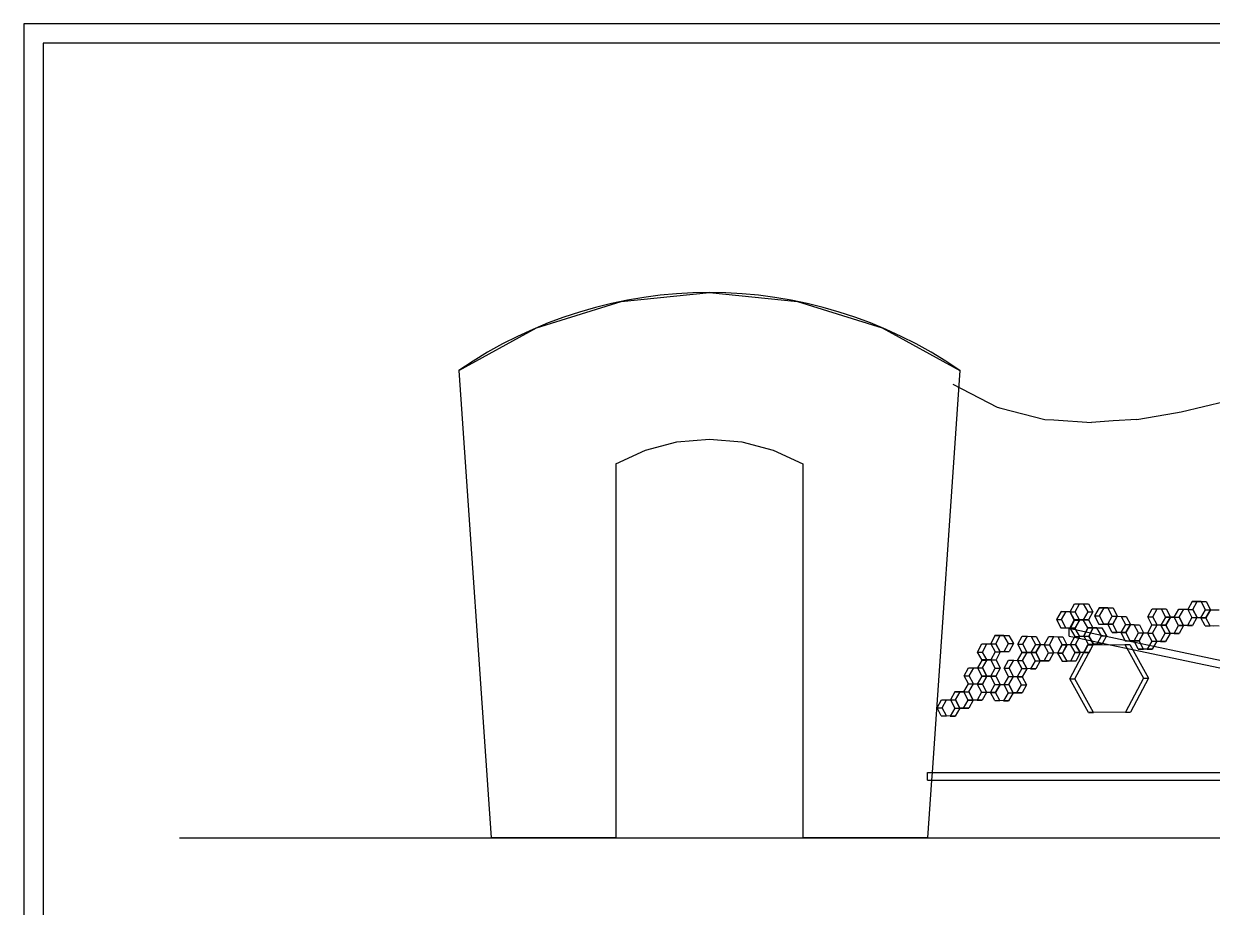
# Model space of a CAD drawing. Header units: millimetres. Extents: x 0 to 550, y -730 to 20.
# Drawn here: x 0 to 305.1, y -206.8 to 20 of the extents above; entities that cross this region are included whole.
import ezdxf

# ---------------------------------------------------------------- set-up
doc = ezdxf.new("R2010")
doc.units = ezdxf.units.MM
doc.layers.add('auxiliary', color=50, linetype='Continuous')

# ---------------------------------------------------------------- blocks, each defined once
blk = doc.blocks.new('A$CFLATSHOT_E7F7')
at = {"layer": 'auxiliary', "color": 3}
for p, q in [((94634.6, 3274), (95178, 3442.9)), ((95178, 3442.9), (95744.2, 3500)), ((95744.2, 3500), (96310.4, 3442.9)), ((96310.4, 3442.9), (96853.8, 3274)), ((94135.8, 3000), (94634.6, 3274)), ((96853.8, 3274), (97351, 3000.8)), ((94135.8, 3000), (94344.2, 0)), ((94135.8, 3000), (94344.2, 0)), ((94135.8, 3000), (94344.2, 0)), ((97351, 2999.1), (97173.1, 420)), ((97351, 3000.8), (97351.1, 3000.9)), ((97352.5, 3000), (97351, 2999.1)), ((97351.1, 3000.9), (97351.1, 3000.8)), ((97351.1, 3000.8), (97352.5, 3000)), ((97306.4, 2911.2), (97590.2, 2764)), ((97590.2, 2764), (97614.6, 2757.8)), ((97614.6, 2757.8), (97896.5, 2686.1)), ((98773, 2734.1), (99058.6, 2802.8)), ((97896.5, 2686.1), (97953.9, 2682.3)), ((97953.9, 2682.3), (98195.9, 2666.2)), ((98334.8, 2675.7), (98195.9, 2666.2)), ((98486.6, 2686), (98334.8, 2675.7)), ((98486.6, 2686), (98735.7, 2727.8)), ((98735.7, 2727.8), (98773, 2734.1)), ((95333.8, 2488), (95535.9, 2541.9)), ((95535.9, 2541.9), (95744.2, 2560)), ((95744.2, 2560), (95952.5, 2541.9)), ((95952.5, 2541.9), (96154.5, 2488)), ((95144.2, 2400), (95333.8, 2488)), ((96154.5, 2488), (96344.2, 2400)), ((95144.2, 2400), (95144.2, 0)), ((96344.2, 2400), (96344.2, 0)), ((98002.1, 1452.6), (97972.5, 1401.2)), ((98002.1, 1452.6), (98034.6, 1452.6)), ((98058.9, 1451.1), (98002.1, 1452.6)), ((98034.6, 1452.6), (98059.4, 1451.9)), ((98058.9, 1451.1), (98087.4, 1503.2)), ((98086.2, 1398.4), (98058.9, 1451.1)), ((98087.3, 1399.1), (98058.9, 1451.1)), ((98087.4, 1503.2), (98144.2, 1503.2)), ((98087.4, 1503.2), (98119.9, 1503.2)), ((98119.9, 1503.2), (98176.8, 1503.2)), ((98144.2, 1503.2), (98172.6, 1451.1)), ((98144.2, 1503.2), (98176.8, 1503.2)), ((98172.6, 1451.1), (98144.2, 1399)), ((98172.6, 1451.1), (98205.2, 1451.1)), ((98205.2, 1451.1), (98176.7, 1399)), ((98176.8, 1503.2), (98205.2, 1451.1)), ((98245.4, 1476.6), (98216.1, 1425)), ((98245.4, 1476.6), (98277.9, 1476.6)), ((98302.2, 1475.6), (98245.4, 1476.6)), ((98277.9, 1476.6), (98334.8, 1475.6)), ((98302.2, 1475.6), (98334.8, 1475.6)), ((98329.8, 1423), (98302.2, 1475.6)), ((98334.8, 1475.6), (98362.4, 1423)), ((98557.2, 1419.1), (98586.4, 1470.6)), ((98586.4, 1470.6), (98643.3, 1469.6)), ((98586.4, 1470.6), (98619, 1470.6)), ((98619, 1470.6), (98675.8, 1469.6)), ((98643.3, 1469.6), (98670.9, 1417.1)), ((98643.3, 1469.6), (98675.8, 1469.6)), ((98675.8, 1469.6), (98703.4, 1417.1)), ((98727.7, 1416.1), (98756.9, 1467.7)), ((98756.9, 1467.7), (98813.8, 1466.7)), ((98756.9, 1467.7), (98789.5, 1467.7)), ((98789.5, 1467.7), (98814.1, 1467.2)), ((98843, 1518.2), (98813.8, 1466.7)), ((98813.8, 1466.7), (98841.4, 1414.1)), ((98813.8, 1466.7), (98841.4, 1414.1)), ((98843, 1518.2), (98875.6, 1518.2)), ((98899.9, 1517.2), (98843, 1518.2)), ((98875.6, 1518.2), (98932.4, 1517.2)), ((98898.2, 1413.1), (98927.5, 1464.7)), ((98898.2, 1413.1), (98927.5, 1464.7)), ((98899.9, 1517.2), (98932.4, 1517.2)), ((98927.5, 1464.7), (98899.9, 1517.2)), ((98927.5, 1464.7), (98960, 1464.7)), ((98927.5, 1464.7), (98984.3, 1463.7)), ((98927.5, 1464.7), (98960, 1464.7)), ((98932.4, 1517.2), (98960, 1464.7)), ((98960, 1464.7), (99016.9, 1463.7)), ((97972.5, 1401.2), (97999.8, 1348.5)), ((98056.6, 1347), (98086.2, 1398.4)), ((98087.3, 1397.6), (98060.1, 1344.8)), ((98086.2, 1398.4), (98118.1, 1398.4)), ((98144.2, 1399), (98087.3, 1399.1)), ((98144.2, 1399), (98087.3, 1397.6)), ((98118.4, 1399), (98118.7, 1398.4)), ((98144.2, 1399), (98176.7, 1399)), ((98173.8, 1347.7), (98144.2, 1399)), ((98144.2, 1399), (98176.7, 1399)), ((98176.7, 1399), (98205.9, 1348.5)), ((98216.1, 1425), (98243.7, 1372.5)), ((98300.6, 1371.5), (98329.8, 1423)), ((98300.6, 1371.5), (98329.8, 1423)), ((98329.8, 1423), (98362.4, 1423)), ((98329.8, 1423), (98386.7, 1422)), ((98329.8, 1423), (98362.4, 1423)), ((98362.4, 1423), (98419.2, 1422)), ((98386.7, 1422), (98414.3, 1369.5)), ((98386.7, 1422), (98419.2, 1422)), ((98419.2, 1422), (98446.8, 1369.5)), ((98584.8, 1366.5), (98557.2, 1419.1)), ((98670.9, 1417.1), (98641.6, 1365.5)), ((98670.9, 1417.1), (98641.6, 1365.5)), ((98670.9, 1417.1), (98703.4, 1417.1)), ((98670.9, 1417.1), (98703.4, 1417.1)), ((98727.7, 1416.1), (98670.9, 1417.1)), ((98703.4, 1417.1), (98728, 1416.7)), ((98755.3, 1363.5), (98727.7, 1416.1)), ((98755.3, 1363.5), (98727.7, 1416.1)), ((98841.4, 1414.1), (98812.2, 1362.5)), ((98841.4, 1414.1), (98898.2, 1413.1)), ((98873.6, 1413.5), (98844.7, 1362.5)), ((98925.8, 1360.6), (98898.2, 1413.1)), ((97577.2, 1298.6), (97549.6, 1246)), ((97634.1, 1299.6), (97577.2, 1298.6)), ((97634.1, 1299.6), (97666.6, 1299.6)), ((97663.3, 1248), (97634.1, 1299.6)), ((97666.6, 1299.6), (97695.9, 1248)), ((97999.8, 1348.5), (98056.6, 1347)), ((98054.2, 1294.8), (98054.2, 1344.8)), ((98054.2, 1344.8), (98061, 1343.3)), ((98056.6, 1347), (98061.2, 1347)), ((98060.1, 1344.8), (98089.7, 1293.5)), ((98146.5, 1294.9), (98173.8, 1347.7)), ((98173.8, 1347.7), (98146.5, 1294.9)), ((98230.6, 1349.1), (98173.8, 1347.7)), ((98230.6, 1349.1), (98263.2, 1349.1)), ((98260.2, 1297.8), (98230.6, 1349.1)), ((98232.9, 1245), (98260.2, 1297.8)), ((98243.7, 1372.5), (98300.6, 1371.5)), ((98260.2, 1297.8), (98292.7, 1297.8)), ((98263.2, 1349.1), (98292.7, 1297.8)), ((98292.7, 1297.8), (98265.5, 1245)), ((98328.2, 1318.9), (98300.6, 1371.5)), ((98385, 1317.9), (98328.2, 1318.9)), ((98414.3, 1369.5), (98385, 1317.9)), ((98414.3, 1369.5), (98385, 1317.9)), ((98385, 1317.9), (98412.6, 1265.4)), ((98414.3, 1369.5), (98446.8, 1369.5)), ((98414.3, 1369.5), (98446.8, 1369.5)), ((98471.1, 1368.5), (98414.3, 1369.5)), ((98446.8, 1369.5), (98503.7, 1368.5)), ((98469.5, 1264.4), (98498.7, 1315.9)), ((98469.5, 1264.4), (98498.7, 1315.9)), ((98471.1, 1368.5), (98503.7, 1368.5)), ((98498.7, 1315.9), (98471.1, 1368.5)), ((98498.7, 1315.9), (98531.3, 1315.9)), ((98498.7, 1315.9), (98555.6, 1314.9)), ((98498.7, 1315.9), (98531.3, 1315.9)), ((98503.7, 1368.5), (98531.3, 1315.9)), ((98531.3, 1315.9), (98555.9, 1315.5)), ((98584.8, 1366.5), (98555.6, 1314.9)), ((98555.6, 1314.9), (98583.2, 1262.4)), ((98555.6, 1314.9), (98583.2, 1262.4)), ((98641.6, 1365.5), (98584.8, 1366.5)), ((98641.6, 1365.5), (98584.8, 1366.5)), ((98640, 1261.4), (98669.2, 1313)), ((98641.6, 1365.5), (98669.2, 1313)), ((98669.2, 1313), (98641.6, 1365.5)), ((98669.2, 1313), (98726.1, 1312)), ((98701.5, 1312.4), (98672.6, 1261.4)), ((98726.1, 1312), (98755.3, 1363.5)), ((98726.1, 1312), (98758.6, 1312)), ((98812.2, 1362.5), (98755.3, 1363.5)), ((98787.6, 1363), (98758.6, 1312)), ((98812.2, 1362.5), (98844.7, 1362.5)), ((98982.7, 1359.6), (98925.8, 1360.6)), ((97465.2, 1192.5), (97492.8, 1245)), ((97492.8, 1245), (97549.6, 1246)), ((97549.6, 1246), (97578.8, 1194.5)), ((97549.6, 1246), (97578.8, 1194.5)), ((97635.7, 1195.5), (97663.3, 1248)), ((97663.3, 1248), (97695.9, 1248)), ((97695.9, 1248), (97668.2, 1195.5)), ((97723.4, 1243.1), (97752.6, 1294.6)), ((97723.4, 1243.1), (97752.6, 1294.6)), ((97751, 1190.5), (97723.4, 1243.1)), ((97751, 1190.5), (97723.4, 1243.1)), ((97752.6, 1294.6), (97809.4, 1293.6)), ((97752.6, 1294.6), (97785.2, 1294.6)), ((97752.6, 1294.6), (97809.4, 1293.6)), ((97752.6, 1294.6), (97785.2, 1294.6)), ((97785.2, 1294.6), (97842, 1293.6)), ((97785.2, 1294.6), (97842, 1293.6)), ((97837, 1241.1), (97807.8, 1189.5)), ((97837, 1241.1), (97807.8, 1189.5)), ((97837, 1241.1), (97807.8, 1189.5)), ((97809.4, 1293.6), (97837, 1241.1)), ((97809.4, 1293.6), (97842, 1293.6)), ((97809.4, 1293.6), (97837, 1241.1)), ((97809.4, 1293.6), (97842, 1293.6)), ((97837, 1241.1), (97869.6, 1241.1)), ((97837, 1241.1), (97869.6, 1241.1)), ((97837, 1241.1), (97869.6, 1241.1)), ((97893.9, 1240.1), (97837, 1241.1)), ((97842, 1293.6), (97869.6, 1241.1)), ((97842, 1293.6), (97869.6, 1241.1)), ((97869.6, 1241.1), (97894.2, 1240.6)), ((97893.9, 1240.1), (97923.1, 1291.7)), ((97921.5, 1187.5), (97893.9, 1240.1)), ((97921.5, 1187.5), (97893.9, 1240.1)), ((97923.1, 1291.7), (97980, 1290.7)), ((97923.1, 1291.7), (97955.7, 1291.7)), ((97955.7, 1291.7), (98012.5, 1290.7)), ((98005.6, 1239.3), (97978.3, 1186.5)), ((98007.6, 1238.1), (97978.3, 1186.5)), ((97980, 1290.7), (98007.6, 1238.1)), ((97980, 1290.7), (98012.5, 1290.7)), ((98062.4, 1240.7), (98005.6, 1239.3)), ((98012.5, 1290.7), (98039.1, 1240.1)), ((98054.2, 1294.8), (98086.8, 1287.9)), ((98057.5, 1020.7), (98174, 1238.2)), ((98062.4, 1240.7), (98089.7, 1293.5)), ((98092, 1189.4), (98062.4, 1240.7)), ((98092, 1189.4), (98062.4, 1240.7)), ((98089.7, 1293.5), (98146.5, 1294.9)), ((98089.7, 1293.5), (98146.5, 1294.9)), ((98146.5, 1294.9), (98176.1, 1243.6)), ((98146.5, 1294.9), (98176.1, 1243.6)), ((98176.1, 1243.6), (98148.8, 1190.8)), ((98174, 1238.2), (98410.4, 1240.3)), ((98176.1, 1243.6), (98232.9, 1245)), ((98176.1, 1243.6), (98208.6, 1243.6)), ((98176.1, 1243.6), (98208.6, 1243.6)), ((98208.6, 1243.6), (98206, 1238.5)), ((98265.5, 1245), (98208.6, 1243.6)), ((98232.9, 1245), (98265.5, 1245)), ((98267.9, 1249.7), (98316.5, 1239.4)), ((98291.2, 1294.8), (98410.4, 1269.6)), ((98410.4, 1240.3), (98530.3, 1024.8)), ((98410.4, 1240.3), (98443, 1240.3)), ((98412.6, 1265.4), (98469.5, 1264.4)), ((98432.3, 1265), (98473.7, 1256.3)), ((98443, 1240.3), (98562.8, 1024.8)), ((98497.1, 1211.8), (98469.5, 1264.4)), ((98583.2, 1262.4), (98553.9, 1210.8)), ((98583.2, 1262.4), (98640, 1261.4)), ((98615.4, 1261.8), (98586.5, 1210.8)), ((98597.5, 1230.2), (99630.2, 1012.4)), ((98640, 1261.4), (98672.6, 1261.4)), ((97494.4, 1140.9), (97465.2, 1192.5)), ((97578.8, 1194.5), (97551.2, 1141.9)), ((97578.8, 1194.5), (97635.7, 1195.5)), ((97578.8, 1194.5), (97611.4, 1194.5)), ((97578.8, 1194.5), (97611.4, 1194.5)), ((97611.4, 1194.5), (97583.8, 1141.9)), ((97668.2, 1195.5), (97611.4, 1194.5)), ((97635.7, 1195.5), (97668.2, 1195.5)), ((97721.7, 1138.9), (97751, 1190.5)), ((97807.8, 1189.5), (97751, 1190.5)), ((97807.8, 1189.5), (97751, 1190.5)), ((97751, 1190.5), (97807.8, 1189.5)), ((97807.8, 1189.5), (97835.4, 1137)), ((97807.8, 1189.5), (97835.4, 1137)), ((97892.3, 1136), (97921.5, 1187.5)), ((97978.3, 1186.5), (97921.5, 1187.5)), ((97953.7, 1187), (97924.8, 1136)), ((97978.3, 1186.5), (98007.9, 1135.2)), ((98064.8, 1136.6), (98092, 1189.4)), ((98148.8, 1190.8), (98092, 1189.4)), ((98092, 1189.4), (98124.6, 1189.4)), ((98092, 1189.4), (98124.6, 1189.4)), ((98124.6, 1189.4), (98097.3, 1136.6)), ((98148.2, 1190), (98124.6, 1189.4)), ((98460.3, 1209.1), (102202, 420)), ((98553.9, 1210.8), (98497.1, 1211.8)), ((98553.9, 1210.8), (98586.5, 1210.8)), ((97379.1, 1040.8), (97408.3, 1092.3)), ((97408.3, 1092.3), (97465.2, 1091.3)), ((97408.3, 1092.3), (97440.9, 1092.3)), ((97440.9, 1092.3), (97465.5, 1091.9)), ((97494.4, 1142.9), (97465.2, 1091.3)), ((97465.2, 1091.3), (97492.8, 1038.8)), ((97465.2, 1091.3), (97492.8, 1038.8)), ((97551.2, 1141.9), (97494.4, 1142.9)), ((97551.2, 1141.9), (97494.4, 1140.9)), ((97549.6, 1037.8), (97578.8, 1089.3)), ((97551.2, 1141.9), (97583.8, 1141.9)), ((97578.8, 1089.3), (97551.2, 1141.9)), ((97551.2, 1141.9), (97583.8, 1141.9)), ((97578.8, 1089.3), (97611.4, 1089.3)), ((97611.4, 1089.3), (97582.2, 1037.8)), ((97583.8, 1141.9), (97611.4, 1089.3)), ((97635.7, 1088.4), (97664.9, 1139.9)), ((97663.3, 1035.8), (97635.7, 1088.4)), ((97664.9, 1139.9), (97721.8, 1138.9)), ((97664.9, 1139.9), (97697.5, 1139.9)), ((97697.5, 1139.9), (97722, 1139.5)), ((97749.4, 1086.4), (97720.1, 1034.8)), ((97749.3, 1086.4), (97721.7, 1138.9)), ((97721.8, 1138.9), (97749.4, 1086.4)), ((97806.2, 1085.4), (97749.3, 1086.4)), ((97749.4, 1086.4), (97749.8, 1086.4)), ((97781.6, 1085.8), (97752.7, 1034.8)), ((97835.4, 1137), (97806.2, 1085.4)), ((97806.2, 1085.4), (97838.7, 1085.4)), ((97835.4, 1137), (97892.3, 1136)), ((97867.7, 1136.4), (97838.7, 1085.4)), ((97892.3, 1136), (97924.8, 1136)), ((98007.9, 1135.2), (98064.8, 1136.6)), ((98007.9, 1135.2), (98040.5, 1135.2)), ((98097.3, 1136.6), (98040.5, 1135.2)), ((98064.8, 1136.6), (98097.3, 1136.6)), ((97406.7, 988.2), (97379.1, 1040.8)), ((97492.8, 1038.8), (97463.5, 987.2)), ((97492.8, 1038.8), (97463.5, 987.2)), ((97492.8, 1038.8), (97549.6, 1037.8)), ((97549.6, 1037.8), (97492.8, 1038.8)), ((97549.6, 1037.8), (97582.2, 1037.8)), ((97549.6, 1037.8), (97582.2, 1037.8)), ((97577.2, 985.2), (97549.6, 1037.8)), ((97582.2, 1037.8), (97609.8, 985.2)), ((97663.3, 1035.8), (97634.1, 984.2)), ((97720.1, 1034.8), (97663.3, 1035.8)), ((97720.1, 1034.8), (97663.3, 1035.8)), ((97720.1, 1034.8), (97752.7, 1034.8)), ((97747.7, 982.2), (97720.1, 1034.8)), ((97720.1, 1034.8), (97752.7, 1034.8)), ((97752.7, 1034.8), (97780.3, 982.2)), ((98177.4, 805.2), (98057.5, 1020.7)), ((98530.3, 1024.8), (98413.8, 807.3)), ((98562.8, 1024.8), (98446.3, 807.3)), ((98530.3, 1024.8), (98562.8, 1024.8)), ((97320.6, 937.6), (97291.4, 886.1)), ((97320.6, 937.6), (97353.2, 937.6)), ((97377.5, 936.6), (97320.6, 937.6)), ((97353.2, 937.6), (97377.8, 937.2)), ((97377.5, 936.6), (97406.7, 988.2)), ((97405.1, 884.1), (97377.5, 936.6)), ((97405.1, 884.1), (97377.5, 936.6)), ((97463.5, 987.2), (97406.7, 988.2)), ((97406.7, 988.2), (97463.5, 987.2)), ((97491.1, 934.6), (97461.9, 883.1)), ((97463.5, 987.2), (97491.1, 934.6)), ((97463.5, 987.2), (97491.1, 934.6)), ((97491.1, 934.6), (97548, 933.7)), ((97523.4, 934.1), (97494.5, 883.1)), ((97548, 933.7), (97577.2, 985.2)), ((97548, 933.7), (97577.2, 985.2)), ((97575.6, 881.1), (97548, 933.7)), ((97577.2, 985.2), (97609.8, 985.2)), ((97577.2, 985.2), (97634.1, 984.2)), ((97577.2, 985.2), (97609.8, 985.2)), ((97609.8, 985.2), (97634.4, 984.8)), ((97661.7, 931.7), (97632.4, 880.1)), ((97634.1, 984.2), (97661.7, 931.7)), ((97634.1, 984.2), (97661.7, 931.7)), ((97661.7, 931.7), (97718.5, 930.7)), ((97693.9, 931.1), (97665, 880.1)), ((97718.5, 930.7), (97747.7, 982.2)), ((97718.5, 930.7), (97751.1, 930.7)), ((97747.7, 982.2), (97780.3, 982.2)), ((97780.3, 982.2), (97751.1, 930.7)), ((97205.3, 835.5), (97234.5, 887)), ((97234.5, 887), (97291.4, 886.1)), ((97234.5, 887), (97267.1, 887)), ((97267.1, 887), (97291.7, 886.6)), ((97291.4, 886.1), (97319, 833.5)), ((97291.4, 886.1), (97319, 833.5)), ((97375.8, 832.5), (97405.1, 884.1)), ((97461.9, 883.1), (97405.1, 884.1)), ((97437.3, 883.5), (97408.4, 832.5)), ((97461.9, 883.1), (97494.5, 883.1)), ((97632.4, 880.1), (97575.6, 881.1)), ((97632.4, 880.1), (97665, 880.1)), ((97232.9, 782.9), (97205.3, 835.5)), ((97289.8, 781.9), (97232.9, 782.9)), ((97319, 833.5), (97289.8, 781.9)), ((97289.8, 781.9), (97322.3, 781.9)), ((97319, 833.5), (97375.8, 832.5)), ((97351.2, 832.9), (97322.3, 781.9)), ((97375.8, 832.5), (97408.4, 832.5)), ((98413.8, 807.3), (98177.4, 805.2)), ((98177.4, 805.2), (98210, 805.2)), ((98446.3, 807.3), (98210, 805.2)), ((98413.8, 807.3), (98446.3, 807.3)), ((97144.2, 370), (97144.2, 420)), ((97144.2, 370), (97144.2, 420)), ((97144.2, 420), (102439.1, 420)), ((97169.7, 370), (97144.2, 0)), ((97144.2, 370), (102439.1, 370)), ((95144.2, 0), (94344.2, 0)), ((94344.2, 0), (97144.2, 0)), ((95144.2, 0), (94344.2, 0)), ((94344.2, 0), (95144.2, 0)), ((97144.2, 0), (96344.2, 0)), ((96344.2, 0), (97144.2, 0))]:
    blk.add_line(p, q, dxfattribs=at)
at = {"layer": 'auxiliary'}
for p, q in [((98005.1, 1401.2), (98034.6, 1452.6)), ((98058.9, 1451.1), (98091.5, 1451.1)), ((98058.9, 1451.1), (98091.5, 1451.1)), ((98059.4, 1451.9), (98091.5, 1451.1)), ((98091.5, 1451.1), (98119.9, 1503.2)), ((98091.5, 1451.1), (98118.4, 1399)), ((98119.9, 1399.1), (98091.5, 1451.1)), ((98248.7, 1425), (98277.9, 1476.6)), ((98589.7, 1419.1), (98619, 1470.6)), ((98760.3, 1416.1), (98789.5, 1467.7)), ((98813.8, 1466.7), (98846.3, 1466.7)), ((98813.8, 1466.7), (98846.3, 1466.7)), ((98814.1, 1467.2), (98846.3, 1466.7)), ((98846.3, 1466.7), (98875.6, 1518.2)), ((98846.3, 1466.7), (98874, 1414.1)), ((98874, 1414.1), (98846.3, 1466.7)), ((98960, 1464.7), (98930.8, 1413.1)), ((98930.8, 1413.1), (98960, 1464.7)), ((97972.5, 1401.2), (98005.1, 1401.2)), ((98032.3, 1348.5), (98005.1, 1401.2)), ((98087.3, 1399.1), (98119.9, 1399.1)), ((98087.3, 1397.6), (98119.9, 1397.6)), ((98118.7, 1398.4), (98089.2, 1347)), ((98092.6, 1344.8), (98119.9, 1397.6)), ((98118.1, 1398.4), (98118.7, 1398.4)), ((98118.7, 1398.4), (98118.7, 1398.4)), ((98176.7, 1399), (98119.9, 1399.1)), ((98119.9, 1397.6), (98176.7, 1399)), ((98216.1, 1425), (98248.7, 1425)), ((98276.3, 1372.5), (98248.7, 1425)), ((98362.4, 1423), (98333.1, 1371.5)), ((98333.1, 1371.5), (98362.4, 1423)), ((98557.2, 1419.1), (98589.7, 1419.1)), ((98617.3, 1366.5), (98589.7, 1419.1)), ((98703.4, 1417.1), (98674.2, 1365.5)), ((98674.2, 1365.5), (98703.4, 1417.1)), ((98727.7, 1416.1), (98760.3, 1416.1)), ((98727.7, 1416.1), (98760.3, 1416.1)), ((98728, 1416.7), (98760.3, 1416.1)), ((98787.9, 1363.5), (98760.3, 1416.1)), ((98760.3, 1416.1), (98787.9, 1363.5)), ((98841.4, 1414.1), (98874, 1414.1)), ((98841.4, 1414.1), (98874, 1414.1)), ((98874, 1414.1), (98873.6, 1413.5)), ((98930.8, 1413.1), (98874, 1414.1)), ((98898.2, 1413.1), (98930.8, 1413.1)), ((98898.2, 1413.1), (98930.8, 1413.1)), ((98958.4, 1360.6), (98930.8, 1413.1)), ((97577.2, 1298.6), (97609.8, 1298.6)), ((97582.2, 1246), (97609.8, 1298.6)), ((97609.8, 1298.6), (97666.6, 1299.6)), ((97999.8, 1348.5), (98032.3, 1348.5)), ((98089.2, 1347), (98032.3, 1348.5)), ((98060.1, 1344.8), (98092.6, 1344.8)), ((98061, 1343.3), (98291.2, 1294.8)), ((98061.2, 1347), (98089.2, 1347)), ((98122.2, 1293.5), (98092.6, 1344.8)), ((98173.8, 1347.7), (98206.3, 1347.7)), ((98173.8, 1347.7), (98206.3, 1347.7)), ((98206.3, 1347.7), (98179.1, 1294.9)), ((98179.1, 1294.9), (98206.3, 1347.7)), ((98205.9, 1348.5), (98206.3, 1347.7)), ((98206.3, 1347.7), (98263.2, 1349.1)), ((98243.7, 1372.5), (98276.3, 1372.5)), ((98333.1, 1371.5), (98276.3, 1372.5)), ((98300.6, 1371.5), (98333.1, 1371.5)), ((98300.6, 1371.5), (98333.1, 1371.5)), ((98328.2, 1318.9), (98360.7, 1318.9)), ((98360.7, 1318.9), (98333.1, 1371.5)), ((98417.6, 1317.9), (98360.7, 1318.9)), ((98385, 1317.9), (98417.6, 1317.9)), ((98385, 1317.9), (98417.6, 1317.9)), ((98446.8, 1369.5), (98417.6, 1317.9)), ((98417.6, 1317.9), (98446.8, 1369.5)), ((98445.2, 1265.4), (98417.6, 1317.9)), ((98531.3, 1315.9), (98502, 1264.4)), ((98502, 1264.4), (98531.3, 1315.9)), ((98555.6, 1314.9), (98588.1, 1314.9)), ((98555.6, 1314.9), (98588.1, 1314.9)), ((98555.9, 1315.5), (98588.1, 1314.9)), ((98584.8, 1366.5), (98617.3, 1366.5)), ((98584.8, 1366.5), (98617.3, 1366.5)), ((98588.1, 1314.9), (98617.3, 1366.5)), ((98588.1, 1314.9), (98615.7, 1262.4)), ((98615.7, 1262.4), (98588.1, 1314.9)), ((98674.2, 1365.5), (98617.3, 1366.5)), ((98617.3, 1366.5), (98674.2, 1365.5)), ((98641.6, 1365.5), (98674.2, 1365.5)), ((98641.6, 1365.5), (98674.2, 1365.5)), ((98641.6, 1365.5), (98674.2, 1365.5)), ((98669.2, 1313), (98701.8, 1313)), ((98669.2, 1313), (98701.8, 1313)), ((98701.8, 1313), (98674.2, 1365.5)), ((98674.2, 1365.5), (98701.8, 1313)), ((98701.8, 1313), (98701.5, 1312.4)), ((98758.6, 1312), (98701.8, 1313)), ((98755.3, 1363.5), (98787.9, 1363.5)), ((98755.3, 1363.5), (98787.9, 1363.5)), ((98787.9, 1363.5), (98787.6, 1363)), ((98844.7, 1362.5), (98787.9, 1363.5)), ((98925.8, 1360.6), (98958.4, 1360.6)), ((99015.2, 1359.6), (98958.4, 1360.6)), ((97492.8, 1245), (97525.3, 1245)), ((97497.7, 1192.5), (97525.3, 1245)), ((97525.3, 1245), (97582.2, 1246)), ((97549.6, 1246), (97582.2, 1246)), ((97549.6, 1246), (97582.2, 1246)), ((97611.4, 1194.5), (97582.2, 1246)), ((97582.2, 1246), (97611.4, 1194.5)), ((97723.4, 1243.1), (97755.9, 1243.1)), ((97723.4, 1243.1), (97755.9, 1243.1)), ((97755.9, 1243.1), (97785.2, 1294.6)), ((97755.9, 1243.1), (97785.2, 1294.6)), ((97783.5, 1190.5), (97755.9, 1243.1)), ((97783.5, 1190.5), (97755.9, 1243.1)), ((97869.6, 1241.1), (97840.4, 1189.5)), ((97869.6, 1241.1), (97840.4, 1189.5)), ((97840.4, 1189.5), (97869.6, 1241.1)), ((97893.9, 1240.1), (97926.4, 1240.1)), ((97893.9, 1240.1), (97926.4, 1240.1)), ((97894.2, 1240.6), (97926.4, 1240.1)), ((97926.4, 1240.1), (97955.7, 1291.7)), ((97954.1, 1187.5), (97926.4, 1240.1)), ((97926.4, 1240.1), (97954.1, 1187.5)), ((98005.6, 1239.3), (98038.1, 1239.3)), ((98007.6, 1238.1), (98040.1, 1238.1)), ((98010.9, 1186.5), (98038.1, 1239.3)), ((98040.1, 1238.1), (98010.9, 1186.5)), ((98038.1, 1239.3), (98095, 1240.7)), ((98039.1, 1240.1), (98040.1, 1238.1)), ((98062.4, 1240.7), (98095, 1240.7)), ((98062.4, 1240.7), (98095, 1240.7)), ((98086.8, 1287.9), (98267.9, 1249.7)), ((98089.7, 1293.5), (98122.2, 1293.5)), ((98089.7, 1293.5), (98122.2, 1293.5)), ((98090.1, 1020.7), (98206.6, 1238.2)), ((98095, 1240.7), (98122.2, 1293.5)), ((98095, 1240.7), (98124.6, 1189.4)), ((98124.6, 1189.4), (98095, 1240.7)), ((98122.2, 1293.5), (98179.1, 1294.9)), ((98179.1, 1294.9), (98122.2, 1293.5)), ((98146.5, 1294.9), (98179.1, 1294.9)), ((98146.5, 1294.9), (98179.1, 1294.9)), ((98146.5, 1294.9), (98179.1, 1294.9)), ((98174, 1238.2), (98206.6, 1238.2)), ((98179.1, 1294.9), (98208.6, 1243.6)), ((98208.6, 1243.6), (98179.1, 1294.9)), ((98206, 1238.5), (98181.4, 1190.8)), ((98206.6, 1238.2), (98443, 1240.3)), ((98316.5, 1239.4), (98460.3, 1209.1)), ((98410.4, 1269.6), (98432.3, 1265)), ((98412.6, 1265.4), (98445.2, 1265.4)), ((98502, 1264.4), (98445.2, 1265.4)), ((98469.5, 1264.4), (98502, 1264.4)), ((98469.5, 1264.4), (98502, 1264.4)), ((98473.7, 1256.3), (98597.5, 1230.2)), ((98529.6, 1211.8), (98502, 1264.4)), ((98583.2, 1262.4), (98615.7, 1262.4)), ((98583.2, 1262.4), (98615.7, 1262.4)), ((98615.7, 1262.4), (98615.4, 1261.8)), ((98672.6, 1261.4), (98615.7, 1262.4)), ((97465.2, 1192.5), (97497.7, 1192.5)), ((97527, 1140.9), (97497.7, 1192.5)), ((97751, 1190.5), (97783.5, 1190.5)), ((97751, 1190.5), (97783.5, 1190.5)), ((97751, 1190.5), (97783.5, 1190.5)), ((97754.3, 1138.9), (97783.5, 1190.5)), ((97840.4, 1189.5), (97783.5, 1190.5)), ((97840.4, 1189.5), (97783.5, 1190.5)), ((97783.5, 1190.5), (97840.4, 1189.5)), ((97807.8, 1189.5), (97840.4, 1189.5)), ((97807.8, 1189.5), (97840.4, 1189.5)), ((97807.8, 1189.5), (97840.4, 1189.5)), ((97807.8, 1189.5), (97840.4, 1189.5)), ((97840.4, 1189.5), (97868, 1137)), ((97868, 1137), (97840.4, 1189.5)), ((97921.5, 1187.5), (97954.1, 1187.5)), ((97921.5, 1187.5), (97954.1, 1187.5)), ((97954.1, 1187.5), (97953.7, 1187)), ((98010.9, 1186.5), (97954.1, 1187.5)), ((97978.3, 1186.5), (98010.9, 1186.5)), ((97978.3, 1186.5), (98010.9, 1186.5)), ((98040.5, 1135.2), (98010.9, 1186.5)), ((98181.4, 1190.8), (98148.2, 1190)), ((98148.8, 1190.8), (98181.4, 1190.8)), ((98497.1, 1211.8), (98529.6, 1211.8)), ((98586.5, 1210.8), (98529.6, 1211.8)), ((97411.6, 1040.8), (97440.9, 1092.3)), ((97465.2, 1091.3), (97497.7, 1091.3)), ((97465.2, 1091.3), (97497.7, 1091.3)), ((97465.5, 1091.9), (97497.7, 1091.3)), ((97494.4, 1142.9), (97527, 1142.9)), ((97494.4, 1140.9), (97527, 1140.9)), ((97497.7, 1091.3), (97527, 1142.9)), ((97525.3, 1038.8), (97497.7, 1091.3)), ((97497.7, 1091.3), (97525.3, 1038.8)), ((97527, 1142.9), (97583.8, 1141.9)), ((97583.8, 1141.9), (97527, 1140.9)), ((97635.7, 1088.4), (97668.2, 1088.4)), ((97668.2, 1088.4), (97697.5, 1139.9)), ((97695.9, 1035.8), (97668.2, 1088.4)), ((97721.7, 1138.9), (97754.3, 1138.9)), ((97721.8, 1138.9), (97754.3, 1138.9)), ((97722, 1139.5), (97754.3, 1138.9)), ((97749.3, 1086.4), (97781.9, 1086.4)), ((97749.8, 1086.4), (97781.9, 1086.4)), ((97754.3, 1138.9), (97781.9, 1086.4)), ((97781.9, 1086.4), (97754.3, 1138.9)), ((97781.9, 1086.4), (97781.6, 1085.8)), ((97838.7, 1085.4), (97781.9, 1086.4)), ((97835.4, 1137), (97868, 1137)), ((97835.4, 1137), (97868, 1137)), ((97868, 1137), (97867.7, 1136.4)), ((97924.8, 1136), (97868, 1137)), ((97379.1, 1040.8), (97411.6, 1040.8)), ((97439.3, 988.2), (97411.6, 1040.8)), ((97492.8, 1038.8), (97525.3, 1038.8)), ((97492.8, 1038.8), (97525.3, 1038.8)), ((97492.8, 1038.8), (97525.3, 1038.8)), ((97496.1, 987.2), (97525.3, 1038.8)), ((97525.3, 1038.8), (97496.1, 987.2)), ((97582.2, 1037.8), (97525.3, 1038.8)), ((97525.3, 1038.8), (97582.2, 1037.8)), ((97663.3, 1035.8), (97695.9, 1035.8)), ((97663.3, 1035.8), (97695.9, 1035.8)), ((97666.6, 984.2), (97695.9, 1035.8)), ((97695.9, 1035.8), (97752.7, 1034.8)), ((97752.7, 1034.8), (97695.9, 1035.8)), ((98057.5, 1020.7), (98090.1, 1020.7)), ((98210, 805.2), (98090.1, 1020.7)), ((97323.9, 886.1), (97353.2, 937.6)), ((97377.5, 936.6), (97410, 936.6)), ((97377.5, 936.6), (97410, 936.6)), ((97377.8, 937.2), (97410, 936.6)), ((97406.7, 988.2), (97439.3, 988.2)), ((97406.7, 988.2), (97439.3, 988.2)), ((97410, 936.6), (97439.3, 988.2)), ((97437.6, 884.1), (97410, 936.6)), ((97410, 936.6), (97437.6, 884.1)), ((97496.1, 987.2), (97439.3, 988.2)), ((97439.3, 988.2), (97496.1, 987.2)), ((97463.5, 987.2), (97496.1, 987.2)), ((97463.5, 987.2), (97496.1, 987.2)), ((97463.5, 987.2), (97496.1, 987.2)), ((97491.1, 934.6), (97523.7, 934.6)), ((97491.1, 934.6), (97523.7, 934.6)), ((97523.7, 934.6), (97496.1, 987.2)), ((97496.1, 987.2), (97523.7, 934.6)), ((97523.7, 934.6), (97523.4, 934.1)), ((97580.5, 933.7), (97523.7, 934.6)), ((97548, 933.7), (97580.5, 933.7)), ((97548, 933.7), (97580.5, 933.7)), ((97609.8, 985.2), (97580.5, 933.7)), ((97580.5, 933.7), (97609.8, 985.2)), ((97608.2, 881.1), (97580.5, 933.7)), ((97634.1, 984.2), (97666.6, 984.2)), ((97634.1, 984.2), (97666.6, 984.2)), ((97634.4, 984.8), (97666.6, 984.2)), ((97661.7, 931.7), (97694.2, 931.7)), ((97661.7, 931.7), (97694.2, 931.7)), ((97666.6, 984.2), (97694.2, 931.7)), ((97694.2, 931.7), (97666.6, 984.2)), ((97694.2, 931.7), (97693.9, 931.1)), ((97751.1, 930.7), (97694.2, 931.7)), ((97237.9, 835.5), (97267.1, 887)), ((97291.4, 886.1), (97323.9, 886.1)), ((97291.4, 886.1), (97323.9, 886.1)), ((97291.7, 886.6), (97323.9, 886.1)), ((97351.5, 833.5), (97323.9, 886.1)), ((97323.9, 886.1), (97351.5, 833.5)), ((97405.1, 884.1), (97437.6, 884.1)), ((97405.1, 884.1), (97437.6, 884.1)), ((97437.6, 884.1), (97437.3, 883.5)), ((97494.5, 883.1), (97437.6, 884.1)), ((97575.6, 881.1), (97608.2, 881.1)), ((97665, 880.1), (97608.2, 881.1)), ((97205.3, 835.5), (97237.9, 835.5)), ((97232.9, 782.9), (97265.5, 782.9)), ((97265.5, 782.9), (97237.9, 835.5)), ((97322.3, 781.9), (97265.5, 782.9)), ((97319, 833.5), (97351.5, 833.5)), ((97319, 833.5), (97351.5, 833.5)), ((97351.5, 833.5), (97351.2, 832.9)), ((97408.4, 832.5), (97351.5, 833.5)), ((97173.1, 420), (97169.7, 370))]:
    blk.add_line(p, q, dxfattribs=at)
at = {"layer": 'auxiliary', "color": 3}
blk.add_arc((95744.2, 663.3), 2836.7, 55.46106, 124.53894, dxfattribs=at)
blk.add_arc((95744.2, 663.3), 2836.7, 55.46106, 124.53894, dxfattribs=at)

msp = doc.modelspace()

# ---------------------------------------------------------------- linework, layer by layer
msp.add_line((40, -189), (545, -189))
for points in [[(550, -730), (550, 20), (0, 20), (0, -730)], [(545, -710), (545, 15), (5, 15), (5, -710)]]:
    msp.add_lwpolyline(points, close=True)

# ---------------------------------------------------------------- block references
at = {"layer": 'auxiliary', "xscale": 0.04, "yscale": 0.04, "zscale": 0.04}
msp.add_blockref('A$CFLATSHOT_E7F7', (-3653.77, -189), dxfattribs=at)

doc.saveas('drawing.dxf')
